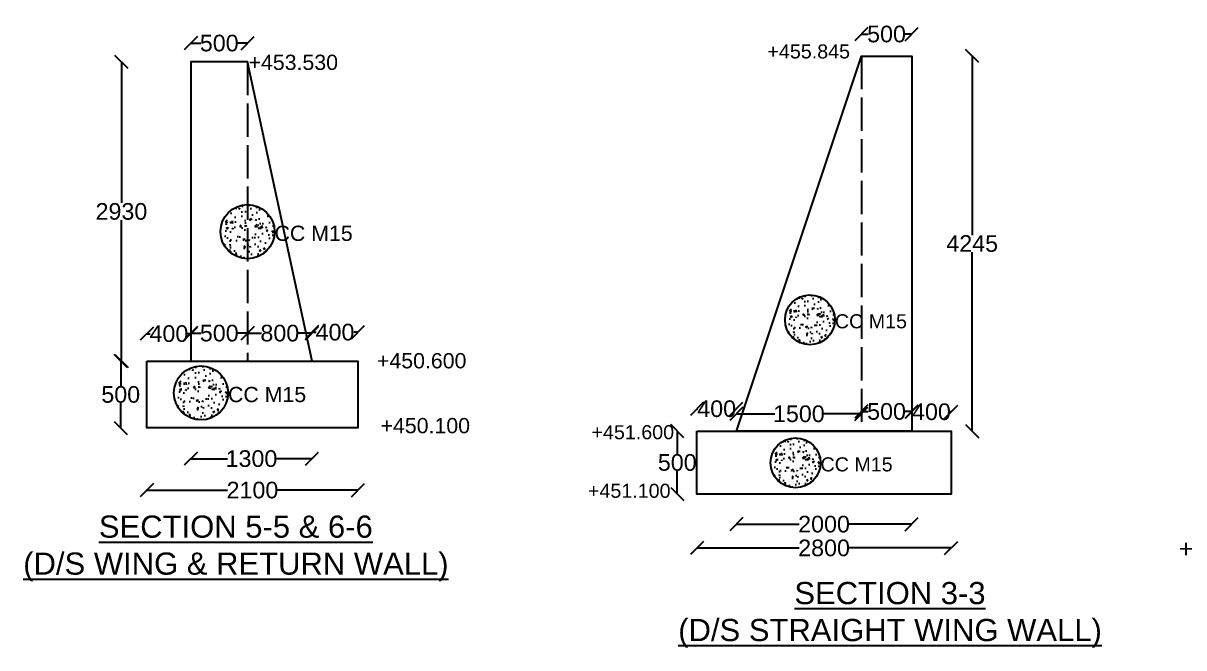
# Model space of a CAD drawing. Header units: millimetres. Extents: x 5124 to 6568637, y 2311 to 91879094.
# Drawn here: x 3779240 to 3787608, y 45940615 to 45945122 of the extents above; entities that cross this region are included whole.
import ezdxf

# ---------------------------------------------------------------- set-up
doc = ezdxf.new("R2010")
doc.units = ezdxf.units.MM
doc.header["$MEASUREMENT"] = 0
doc.linetypes.add('ACAD_ISO02W100', pattern=[15, 12, -3])
for name, color, linetype in [('DIMENSION', 7, 'Continuous'), ('DRAWING', 7, 'Continuous'), ('TEXT', 7, 'Continuous')]:
    doc.layers.add(name, color=color, linetype=linetype)
doc.styles.get("Standard").update_dxf_attribs({"font": 'arial.ttf', "height": 120})
doc.dimstyles.get("Standard").update_dxf_attribs({"dimtxt": 200, "dimasz": 110, "dimexe": 0.18, "dimexo": 0.0625, "dimgap": 0.09, "dimtad": 0, "dimtih": 1, "dimtoh": 1, "dimdec": 0, "dimzin": 0, "dimdsep": 46, "dimtxsty": 'Standard', "dimblk": 'OBLIQUE', "dimcen": 0.09, "dimse1": 1, "dimse2": 1, "dimadec": 0, "dimazin": 0, "dimtfac": 1, "dimtdec": 0, "dimtofl": 0, "dimtmove": 0, "dimatfit": 3, "dimfxl": 1, "dimtolj": 1, "dimtzin": 0, "dimarcsym": 0})

# ---------------------------------------------------------------- blocks, each defined once
blk = doc.blocks.new('_Oblique')
at = {"color": 0, "linetype": 'ByBlock', "lineweight": -2}
blk.add_line((-0.5, -0.5), (0.5, 0.5), dxfattribs=at)
blk = doc.blocks.new('*D144')
at = {"layer": 'Defpoints', "color": 0, "linetype": 'Continuous', "transparency": 16777216}
for p in [(3780448.9, 45944977.6), (3780448.9, 45944842.1), (3780857.7, 45944842.1)]:
    blk.add_point(p, dxfattribs=at)
at = {"layer": 'DIMENSION', "color": 0, "linetype": 'Continuous', "lineweight": -2, "transparency": 16777216}
for p, q in [((3780448.9, 45944977.6), (3780520.8, 45944977.6)), ((3780857.7, 45944977.6), (3780785.7, 45944977.6))]:
    blk.add_line(p, q, dxfattribs=at)
at = {"layer": 'DIMENSION', "color": 0, "linetype": 'Continuous', "lineweight": -2, "transparency": 16777216, "xscale": 95, "yscale": 95, "zscale": 95, "rotation": 180}
blk.add_blockref('_Oblique', (3780448.9, 45944977.6), dxfattribs=at)
at = {"layer": 'DIMENSION', "color": 0, "linetype": 'Continuous', "lineweight": -2, "transparency": 16777216, "xscale": 95, "yscale": 95, "zscale": 95}
blk.add_blockref('_Oblique', (3780857.7, 45944977.6), dxfattribs=at)
at = {"layer": 'DIMENSION', "color": 0, "linetype": 'Continuous', "transparency": 16777216, "insert": (3780653.3, 45944977.6), "char_height": 120, "attachment_point": 5}
blk.add_mtext('\\A1;500', dxfattribs=at)
blk = doc.blocks.new('*D145')
at = {"layer": 'Defpoints', "color": 0, "linetype": 'Continuous', "transparency": 16777216}
for p in [(3780448.9, 45944842.1), (3779948, 45942683.6), (3780448.9, 45942683.6)]:
    blk.add_point(p, dxfattribs=at)
at = {"layer": 'DIMENSION', "color": 0, "linetype": 'Continuous', "lineweight": -2, "transparency": 16777216}
for p, q in [((3779948, 45944842.1), (3779948, 45943824.2)), ((3779948, 45942683.6), (3779948, 45943701.5))]:
    blk.add_line(p, q, dxfattribs=at)
at = {"layer": 'DIMENSION', "color": 0, "linetype": 'Continuous', "lineweight": -2, "transparency": 16777216, "xscale": 95, "yscale": 95, "zscale": 95}
for p, rotation in [((3779948, 45944842.1), 90), ((3779948, 45942683.6), 270)]:
    blk.add_blockref('_Oblique', p, dxfattribs=dict(at, rotation=rotation))
at = {"layer": 'DIMENSION', "color": 0, "linetype": 'Continuous', "transparency": 16777216, "insert": (3779948, 45943762.9), "char_height": 120, "attachment_point": 5}
blk.add_mtext('\\A1;2930', dxfattribs=at)
blk = doc.blocks.new('*D146')
at = {"layer": 'Defpoints', "color": 0, "linetype": 'Continuous', "transparency": 16777216}
for p in [(3780131.7, 45942683.6), (3779943, 45942200.9), (3780131.7, 45942200.9)]:
    blk.add_point(p, dxfattribs=at)
at = {"layer": 'DIMENSION', "color": 0, "linetype": 'Continuous', "lineweight": -2, "transparency": 16777216}
for p, q in [((3779943, 45942683.6), (3779943, 45942503.6)), ((3779943, 45942200.9), (3779943, 45942380.9))]:
    blk.add_line(p, q, dxfattribs=at)
at = {"layer": 'DIMENSION', "color": 0, "linetype": 'Continuous', "lineweight": -2, "transparency": 16777216, "xscale": 95, "yscale": 95, "zscale": 95}
for p, rotation in [((3779943, 45942683.6), 90), ((3779943, 45942200.9), 270)]:
    blk.add_blockref('_Oblique', p, dxfattribs=dict(at, rotation=rotation))
at = {"layer": 'DIMENSION', "color": 0, "linetype": 'Continuous', "transparency": 16777216, "insert": (3779943, 45942442.3), "char_height": 120, "attachment_point": 5}
blk.add_mtext('\\A1;500', dxfattribs=at)
blk = doc.blocks.new('*D147')
at = {"layer": 'Defpoints', "color": 0, "linetype": 'Continuous', "transparency": 16777216}
for p in [(3780448.9, 45942881), (3780131.7, 45942683.6), (3780448.9, 45942683.6)]:
    blk.add_point(p, dxfattribs=at)
at = {"layer": 'DIMENSION', "color": 0, "linetype": 'Continuous', "lineweight": -2, "transparency": 16777216}
for p, q in [((3780131.7, 45942881), (3780155.4, 45942881)), ((3780448.9, 45942881), (3780425.1, 45942881))]:
    blk.add_line(p, q, dxfattribs=at)
at = {"layer": 'DIMENSION', "color": 0, "linetype": 'Continuous', "lineweight": -2, "transparency": 16777216, "xscale": 95, "yscale": 95, "zscale": 95, "rotation": 180}
blk.add_blockref('_Oblique', (3780131.7, 45942881), dxfattribs=at)
at = {"layer": 'DIMENSION', "color": 0, "linetype": 'Continuous', "lineweight": -2, "transparency": 16777216, "xscale": 95, "yscale": 95, "zscale": 95}
blk.add_blockref('_Oblique', (3780448.9, 45942881), dxfattribs=at)
at = {"layer": 'DIMENSION', "color": 0, "linetype": 'Continuous', "transparency": 16777216, "insert": (3780290.3, 45942881), "char_height": 120, "attachment_point": 5}
blk.add_mtext('\\A1;400', dxfattribs=at)
blk = doc.blocks.new('*D148')
at = {"layer": 'Defpoints', "color": 0, "linetype": 'Continuous', "transparency": 16777216}
for p in [(3780857.7, 45942884.6), (3780448.9, 45942683.6), (3780857.7, 45942683.6)]:
    blk.add_point(p, dxfattribs=at)
at = {"layer": 'DIMENSION', "color": 0, "linetype": 'Continuous', "lineweight": -2, "transparency": 16777216}
for p, q in [((3780448.9, 45942884.6), (3780520.8, 45942884.6)), ((3780857.7, 45942884.6), (3780785.7, 45942884.6))]:
    blk.add_line(p, q, dxfattribs=at)
at = {"layer": 'DIMENSION', "color": 0, "linetype": 'Continuous', "lineweight": -2, "transparency": 16777216, "xscale": 95, "yscale": 95, "zscale": 95, "rotation": 180}
blk.add_blockref('_Oblique', (3780448.9, 45942884.6), dxfattribs=at)
at = {"layer": 'DIMENSION', "color": 0, "linetype": 'Continuous', "lineweight": -2, "transparency": 16777216, "xscale": 95, "yscale": 95, "zscale": 95}
blk.add_blockref('_Oblique', (3780857.7, 45942884.6), dxfattribs=at)
at = {"layer": 'DIMENSION', "color": 0, "linetype": 'Continuous', "transparency": 16777216, "insert": (3780653.3, 45942884.6), "char_height": 120, "attachment_point": 5}
blk.add_mtext('\\A1;500', dxfattribs=at)
blk = doc.blocks.new('*D149')
at = {"layer": 'Defpoints', "color": 0, "linetype": 'Continuous', "transparency": 16777216}
for p in [(3781322.3, 45942884.6), (3780857.7, 45942683.6), (3781322.3, 45942683.6)]:
    blk.add_point(p, dxfattribs=at)
at = {"layer": 'DIMENSION', "color": 0, "linetype": 'Continuous', "lineweight": -2, "transparency": 16777216}
for p, q in [((3780857.7, 45942884.6), (3780957.5, 45942884.6)), ((3781322.3, 45942884.6), (3781222.6, 45942884.6))]:
    blk.add_line(p, q, dxfattribs=at)
at = {"layer": 'DIMENSION', "color": 0, "linetype": 'Continuous', "lineweight": -2, "transparency": 16777216, "xscale": 95, "yscale": 95, "zscale": 95, "rotation": 180}
blk.add_blockref('_Oblique', (3780857.7, 45942884.6), dxfattribs=at)
at = {"layer": 'DIMENSION', "color": 0, "linetype": 'Continuous', "lineweight": -2, "transparency": 16777216, "xscale": 95, "yscale": 95, "zscale": 95}
blk.add_blockref('_Oblique', (3781322.3, 45942884.6), dxfattribs=at)
at = {"layer": 'DIMENSION', "color": 0, "linetype": 'Continuous', "transparency": 16777216, "insert": (3781090, 45942884.6), "char_height": 120, "attachment_point": 5}
blk.add_mtext('\\A1;800', dxfattribs=at)
blk = doc.blocks.new('*D150')
at = {"layer": 'Defpoints', "color": 0, "linetype": 'Continuous', "transparency": 16777216}
for p in [(3781653.7, 45942891.8), (3781322.3, 45942683.6), (3781653.7, 45942683.6)]:
    blk.add_point(p, dxfattribs=at)
at = {"layer": 'DIMENSION', "color": 0, "linetype": 'Continuous', "lineweight": -2, "transparency": 16777216}
for p, q in [((3781322.3, 45942891.8), (3781353.1, 45942891.8)), ((3781653.7, 45942891.8), (3781622.9, 45942891.8))]:
    blk.add_line(p, q, dxfattribs=at)
at = {"layer": 'DIMENSION', "color": 0, "linetype": 'Continuous', "lineweight": -2, "transparency": 16777216, "xscale": 95, "yscale": 95, "zscale": 95, "rotation": 180}
blk.add_blockref('_Oblique', (3781322.3, 45942891.8), dxfattribs=at)
at = {"layer": 'DIMENSION', "color": 0, "linetype": 'Continuous', "lineweight": -2, "transparency": 16777216, "xscale": 95, "yscale": 95, "zscale": 95}
blk.add_blockref('_Oblique', (3781653.7, 45942891.8), dxfattribs=at)
at = {"layer": 'DIMENSION', "color": 0, "linetype": 'Continuous', "transparency": 16777216, "insert": (3781488, 45942891.8), "char_height": 120, "attachment_point": 5}
blk.add_mtext('\\A1;400', dxfattribs=at)
blk = doc.blocks.new('*D151')
at = {"layer": 'Defpoints', "color": 0, "linetype": 'Continuous', "transparency": 16777216}
for p in [(3780448.9, 45942683.6), (3781322.3, 45942683.6), (3781322.3, 45941979.1)]:
    blk.add_point(p, dxfattribs=at)
at = {"layer": 'DIMENSION', "color": 0, "linetype": 'Continuous', "lineweight": -2, "transparency": 16777216}
for p, q in [((3780448.9, 45941979.1), (3780712.2, 45941979.1)), ((3781322.3, 45941979.1), (3781059, 45941979.1))]:
    blk.add_line(p, q, dxfattribs=at)
at = {"layer": 'DIMENSION', "color": 0, "linetype": 'Continuous', "lineweight": -2, "transparency": 16777216, "xscale": 95, "yscale": 95, "zscale": 95, "rotation": 180}
blk.add_blockref('_Oblique', (3780448.9, 45941979.1), dxfattribs=at)
at = {"layer": 'DIMENSION', "color": 0, "linetype": 'Continuous', "lineweight": -2, "transparency": 16777216, "xscale": 95, "yscale": 95, "zscale": 95}
blk.add_blockref('_Oblique', (3781322.3, 45941979.1), dxfattribs=at)
at = {"layer": 'DIMENSION', "color": 0, "linetype": 'Continuous', "transparency": 16777216, "insert": (3780885.6, 45941979.1), "char_height": 120, "attachment_point": 5}
blk.add_mtext('\\A1;1300', dxfattribs=at)
blk = doc.blocks.new('*D152')
at = {"layer": 'Defpoints', "color": 0, "linetype": 'Continuous', "transparency": 16777216}
for p in [(3780131.7, 45942200.9), (3781653.7, 45942200.9), (3781653.7, 45941752.1)]:
    blk.add_point(p, dxfattribs=at)
at = {"layer": 'DIMENSION', "color": 0, "linetype": 'Continuous', "lineweight": -2, "transparency": 16777216}
for p, q in [((3780131.7, 45941752.1), (3780712.6, 45941752.1)), ((3781653.7, 45941752.1), (3781072.8, 45941752.1))]:
    blk.add_line(p, q, dxfattribs=at)
at = {"layer": 'DIMENSION', "color": 0, "linetype": 'Continuous', "lineweight": -2, "transparency": 16777216, "xscale": 95, "yscale": 95, "zscale": 95, "rotation": 180}
blk.add_blockref('_Oblique', (3780131.7, 45941752.1), dxfattribs=at)
at = {"layer": 'DIMENSION', "color": 0, "linetype": 'Continuous', "lineweight": -2, "transparency": 16777216, "xscale": 95, "yscale": 95, "zscale": 95}
blk.add_blockref('_Oblique', (3781653.7, 45941752.1), dxfattribs=at)
at = {"layer": 'DIMENSION', "color": 0, "linetype": 'Continuous', "transparency": 16777216, "insert": (3780892.7, 45941752.1), "char_height": 120, "attachment_point": 5}
blk.add_mtext('\\A1;2100', dxfattribs=at)
blk = doc.blocks.new('*D155')
at = {"layer": 'Defpoints', "color": 0, "linetype": 'Continuous', "transparency": 16777216}
for p in [(3785646.1, 45945042.9), (3785283, 45944884.4), (3785646.1, 45944884.4)]:
    blk.add_point(p, dxfattribs=at)
at = {"layer": 'DIMENSION', "color": 0, "linetype": 'Continuous', "lineweight": -2, "transparency": 16777216}
for p, q in [((3785283, 45945042.9), (3785332.1, 45945042.9)), ((3785646.1, 45945042.9), (3785597, 45945042.9))]:
    blk.add_line(p, q, dxfattribs=at)
at = {"layer": 'DIMENSION', "color": 0, "linetype": 'Continuous', "lineweight": -2, "transparency": 16777216, "xscale": 95, "yscale": 95, "zscale": 95, "rotation": 180}
blk.add_blockref('_Oblique', (3785283, 45945042.9), dxfattribs=at)
at = {"layer": 'DIMENSION', "color": 0, "linetype": 'Continuous', "lineweight": -2, "transparency": 16777216, "xscale": 95, "yscale": 95, "zscale": 95}
blk.add_blockref('_Oblique', (3785646.1, 45945042.9), dxfattribs=at)
at = {"layer": 'DIMENSION', "color": 0, "linetype": 'Continuous', "transparency": 16777216, "insert": (3785464.6, 45945042.9), "char_height": 120, "attachment_point": 5}
blk.add_mtext('\\A1;500', dxfattribs=at)
blk = doc.blocks.new('*D156')
at = {"layer": 'Defpoints', "color": 0, "linetype": 'Continuous', "transparency": 16777216}
for p in [(3784097.6, 45942339.2), (3784097.6, 45942178.1), (3784382, 45942178.1)]:
    blk.add_point(p, dxfattribs=at)
at = {"layer": 'DIMENSION', "color": 0, "linetype": 'Continuous', "lineweight": -2, "transparency": 16777216}
for p, q in [((3784097.6, 45942339.2), (3784104.9, 45942339.2)), ((3784382, 45942339.2), (3784374.6, 45942339.2))]:
    blk.add_line(p, q, dxfattribs=at)
at = {"layer": 'DIMENSION', "color": 0, "linetype": 'Continuous', "lineweight": -2, "transparency": 16777216, "xscale": 95, "yscale": 95, "zscale": 95, "rotation": 180}
blk.add_blockref('_Oblique', (3784097.6, 45942339.2), dxfattribs=at)
at = {"layer": 'DIMENSION', "color": 0, "linetype": 'Continuous', "lineweight": -2, "transparency": 16777216, "xscale": 95, "yscale": 95, "zscale": 95}
blk.add_blockref('_Oblique', (3784382, 45942339.2), dxfattribs=at)
at = {"layer": 'DIMENSION', "color": 0, "linetype": 'Continuous', "transparency": 16777216, "insert": (3784239.8, 45942339.2), "char_height": 120, "attachment_point": 5}
blk.add_mtext('\\A1;400', dxfattribs=at)
blk = doc.blocks.new('*D157')
at = {"layer": 'Defpoints', "color": 0, "linetype": 'Continuous', "transparency": 16777216}
for p in [(3785283, 45942302.6), (3784382, 45942178.1), (3785283, 45942178.1)]:
    blk.add_point(p, dxfattribs=at)
at = {"layer": 'DIMENSION', "color": 0, "linetype": 'Continuous', "lineweight": -2, "transparency": 16777216}
for p, q in [((3784382, 45942302.6), (3784659.1, 45942302.6)), ((3785283, 45942302.6), (3785005.9, 45942302.6))]:
    blk.add_line(p, q, dxfattribs=at)
at = {"layer": 'DIMENSION', "color": 0, "linetype": 'Continuous', "lineweight": -2, "transparency": 16777216, "xscale": 95, "yscale": 95, "zscale": 95, "rotation": 180}
blk.add_blockref('_Oblique', (3784382, 45942302.6), dxfattribs=at)
at = {"layer": 'DIMENSION', "color": 0, "linetype": 'Continuous', "lineweight": -2, "transparency": 16777216, "xscale": 95, "yscale": 95, "zscale": 95}
blk.add_blockref('_Oblique', (3785283, 45942302.6), dxfattribs=at)
at = {"layer": 'DIMENSION', "color": 0, "linetype": 'Continuous', "transparency": 16777216, "insert": (3784832.5, 45942302.6), "char_height": 120, "attachment_point": 5}
blk.add_mtext('\\A1;1500', dxfattribs=at)
blk = doc.blocks.new('*D158')
at = {"layer": 'Defpoints', "color": 0, "linetype": 'Continuous', "transparency": 16777216}
for p in [(3785646.1, 45942319.7), (3785283, 45942178.1), (3785646.1, 45942178.1)]:
    blk.add_point(p, dxfattribs=at)
at = {"layer": 'DIMENSION', "color": 0, "linetype": 'Continuous', "lineweight": -2, "transparency": 16777216}
for p, q in [((3785283, 45942319.7), (3785332.1, 45942319.7)), ((3785646.1, 45942319.7), (3785597, 45942319.7))]:
    blk.add_line(p, q, dxfattribs=at)
at = {"layer": 'DIMENSION', "color": 0, "linetype": 'Continuous', "lineweight": -2, "transparency": 16777216, "xscale": 95, "yscale": 95, "zscale": 95, "rotation": 180}
blk.add_blockref('_Oblique', (3785283, 45942319.7), dxfattribs=at)
at = {"layer": 'DIMENSION', "color": 0, "linetype": 'Continuous', "lineweight": -2, "transparency": 16777216, "xscale": 95, "yscale": 95, "zscale": 95}
blk.add_blockref('_Oblique', (3785646.1, 45942319.7), dxfattribs=at)
at = {"layer": 'DIMENSION', "color": 0, "linetype": 'Continuous', "transparency": 16777216, "insert": (3785464.6, 45942319.7), "char_height": 120, "attachment_point": 5}
blk.add_mtext('\\A1;500', dxfattribs=at)
blk = doc.blocks.new('*D159')
at = {"layer": 'Defpoints', "color": 0, "linetype": 'Continuous', "transparency": 16777216}
for p in [(3785930.9, 45942317.2), (3785646.1, 45942178.1), (3785930.9, 45942178.1)]:
    blk.add_point(p, dxfattribs=at)
at = {"layer": 'DIMENSION', "color": 0, "linetype": 'Continuous', "lineweight": -2, "transparency": 16777216}
for p, q in [((3785646.1, 45942317.2), (3785653.6, 45942317.2)), ((3785930.9, 45942317.2), (3785923.4, 45942317.2))]:
    blk.add_line(p, q, dxfattribs=at)
at = {"layer": 'DIMENSION', "color": 0, "linetype": 'Continuous', "lineweight": -2, "transparency": 16777216, "xscale": 95, "yscale": 95, "zscale": 95, "rotation": 180}
blk.add_blockref('_Oblique', (3785646.1, 45942317.2), dxfattribs=at)
at = {"layer": 'DIMENSION', "color": 0, "linetype": 'Continuous', "lineweight": -2, "transparency": 16777216, "xscale": 95, "yscale": 95, "zscale": 95}
blk.add_blockref('_Oblique', (3785930.9, 45942317.2), dxfattribs=at)
at = {"layer": 'DIMENSION', "color": 0, "linetype": 'Continuous', "transparency": 16777216, "insert": (3785788.5, 45942317.2), "char_height": 120, "attachment_point": 5}
blk.add_mtext('\\A1;400', dxfattribs=at)
blk = doc.blocks.new('*D160')
at = {"layer": 'Defpoints', "color": 0, "linetype": 'Continuous', "transparency": 16777216}
for p in [(3784097.6, 45942178.1), (3783955.7, 45941724.2), (3784097.6, 45941724.2)]:
    blk.add_point(p, dxfattribs=at)
at = {"layer": 'DIMENSION', "color": 0, "linetype": 'Continuous', "lineweight": -2, "transparency": 16777216}
for p, q in [((3783955.7, 45942178.1), (3783955.7, 45942012.5)), ((3783955.7, 45941724.2), (3783955.7, 45941889.8))]:
    blk.add_line(p, q, dxfattribs=at)
at = {"layer": 'DIMENSION', "color": 0, "linetype": 'Continuous', "lineweight": -2, "transparency": 16777216, "xscale": 95, "yscale": 95, "zscale": 95}
for p, rotation in [((3783955.7, 45942178.1), 90), ((3783955.7, 45941724.2), 270)]:
    blk.add_blockref('_Oblique', p, dxfattribs=dict(at, rotation=rotation))
at = {"layer": 'DIMENSION', "color": 0, "linetype": 'Continuous', "transparency": 16777216, "insert": (3783955.7, 45941951.2), "char_height": 120, "attachment_point": 5}
blk.add_mtext('\\A1;500', dxfattribs=at)
blk = doc.blocks.new('*D153')
at = {"layer": 'Defpoints', "color": 0, "linetype": 'Continuous', "transparency": 16777216}
for p in [(3784382, 45942178.1), (3785646.1, 45942178.1), (3785646.1, 45941506.3)]:
    blk.add_point(p, dxfattribs=at)
at = {"layer": 'DIMENSION', "color": 0, "linetype": 'Continuous', "lineweight": -2, "transparency": 16777216}
for p, q in [((3784382, 45941506.3), (3784834, 45941506.3)), ((3785646.1, 45941506.3), (3785194.1, 45941506.3))]:
    blk.add_line(p, q, dxfattribs=at)
at = {"layer": 'DIMENSION', "color": 0, "linetype": 'Continuous', "lineweight": -2, "transparency": 16777216, "xscale": 95, "yscale": 95, "zscale": 95, "rotation": 180}
blk.add_blockref('_Oblique', (3784382, 45941506.3), dxfattribs=at)
at = {"layer": 'DIMENSION', "color": 0, "linetype": 'Continuous', "lineweight": -2, "transparency": 16777216, "xscale": 95, "yscale": 95, "zscale": 95}
blk.add_blockref('_Oblique', (3785646.1, 45941506.3), dxfattribs=at)
at = {"layer": 'DIMENSION', "color": 0, "linetype": 'Continuous', "transparency": 16777216, "insert": (3785014, 45941506.3), "char_height": 120, "attachment_point": 5}
blk.add_mtext('\\A1;2000', dxfattribs=at)
blk = doc.blocks.new('*D161')
at = {"layer": 'Defpoints', "color": 0, "linetype": 'Continuous', "transparency": 16777216}
for p in [(3784097.6, 45941724.2), (3785930.9, 45941724.2), (3785930.9, 45941334.9)]:
    blk.add_point(p, dxfattribs=at)
at = {"layer": 'DIMENSION', "color": 0, "linetype": 'Continuous', "lineweight": -2, "transparency": 16777216}
for p, q in [((3784097.6, 45941334.9), (3784834.1, 45941334.9)), ((3785930.9, 45941334.9), (3785194.3, 45941334.9))]:
    blk.add_line(p, q, dxfattribs=at)
at = {"layer": 'DIMENSION', "color": 0, "linetype": 'Continuous', "lineweight": -2, "transparency": 16777216, "xscale": 95, "yscale": 95, "zscale": 95, "rotation": 180}
blk.add_blockref('_Oblique', (3784097.6, 45941334.9), dxfattribs=at)
at = {"layer": 'DIMENSION', "color": 0, "linetype": 'Continuous', "lineweight": -2, "transparency": 16777216, "xscale": 95, "yscale": 95, "zscale": 95}
blk.add_blockref('_Oblique', (3785930.9, 45941334.9), dxfattribs=at)
at = {"layer": 'DIMENSION', "color": 0, "linetype": 'Continuous', "transparency": 16777216, "insert": (3785014.2, 45941334.9), "char_height": 120, "attachment_point": 5}
blk.add_mtext('\\A1;2800', dxfattribs=at)
blk = doc.blocks.new('*D154')
at = {"layer": 'Defpoints', "color": 0, "linetype": 'Continuous', "transparency": 16777216}
for p in [(3785646.1, 45944884.4), (3785646.1, 45942178.1), (3786082.3, 45942178.1)]:
    blk.add_point(p, dxfattribs=at)
at = {"layer": 'DIMENSION', "color": 0, "linetype": 'Continuous', "lineweight": -2, "transparency": 16777216}
for p, q in [((3786082.3, 45944884.4), (3786082.3, 45943592.6)), ((3786082.3, 45942178.1), (3786082.3, 45943469.9))]:
    blk.add_line(p, q, dxfattribs=at)
at = {"layer": 'DIMENSION', "color": 0, "linetype": 'Continuous', "lineweight": -2, "transparency": 16777216, "xscale": 95, "yscale": 95, "zscale": 95}
for p, rotation in [((3786082.3, 45944884.4), 90), ((3786082.3, 45942178.1), 270)]:
    blk.add_blockref('_Oblique', p, dxfattribs=dict(at, rotation=rotation))
at = {"layer": 'DIMENSION', "color": 0, "linetype": 'Continuous', "transparency": 16777216, "insert": (3786082.3, 45943531.2), "char_height": 120, "attachment_point": 5}
blk.add_mtext('\\A1;4245', dxfattribs=at)

msp = doc.modelspace()

# ---------------------------------------------------------------- hatches: boundary and pattern name
at = {"layer": 'DRAWING', "linetype": 'Continuous'}
h = msp.add_hatch(dxfattribs=at)
h.set_pattern_fill('AR-CONC', color=256, scale=20, style=0)
h.set_pattern_definition([(50, (8922.67, -7483.99), (143.45203652, -12.550427), [15, -165]), (355, (8922.67, -7483.99), (-27.7502667, 150.43842674), [12, -132]), (100.4514, (8934.62, -7485.03), (115.70187634, 137.8879084), [12.748038, -140.2284224]), (46.1842, (8922.67, -7443.99), (213.4482097, -33.10380287), [22.5, -247.5]), (96.6356, (8940.46, -7446.75), (186.9325411, 194.8235742), [19.1220576, -210.3426]), (351.1842, (8922.67, -7443.99), (186.932389, 194.8237202), [18, -198]), (21, (8942.67, -7453.99), (119.38141042, -80.52377813), [15, -165]), (326, (8942.67, -7453.99), (48.6630664, 145.030009), [12, -132]), (71.4514, (8952.62, -7460.7), (168.0445257, 64.50609934), [12.748038, -140.2284224]), (37.5, (8922.67, -7483.99), (2.431971063, 66.578770766), [0, -130.4, 0, -134, 0, -132.5]), (7.5, (8922.67, -7483.99), (52.61390749, 78.88234238), [0, -76.4, 0, -127.4, 0, -50.5]), (327.5, (8878.07, -7483.99), (106.764487234, -4.510974347), [0, -50, 0, -156, 0, -207]), (317.5, (8858.07, -7483.99), (116.63723387, 20.02099647), [0, -65, 0, -103.6, 0, -147])])
h.paths.add_polyline_path([(3781052.2, 45943617.2, 1), (3780662.3, 45943617.2, 1)])
h = msp.add_hatch(dxfattribs=at)
h.set_pattern_fill('AR-CONC', color=256, scale=18.453267, style=0)
h.set_pattern_definition([(50, (304686.63, 3545583.61), (132.35793922, -11.57981925), [13.83995053, -152.2394558]), (355, (304686.63, 3545583.61), (-25.60415457, 138.80402556), [11.0719604, -121.79156463]), (100.4514, (304697.66, 3545582.64), (106.75388296, 127.22412204), [11.7621477, -129.38362856]), (46.1842, (304686.63, 3545620.52), (196.94084417, -30.54366626), [20.7599258, -228.3591837]), (96.6356, (304703.04, 3545617.97), (172.47580805, 179.7565752), [17.6432221, -194.0754118]), (351.1842, (304686.63, 3545620.52), (172.4756677, 179.7567099), [16.6079406, -182.6873469]), (21, (304705.08, 3545611.29), (110.14885427, -74.29634037), [13.83995053, -152.2394558]), (326, (304705.08, 3545611.29), (44.89962875, 133.81387663), [11.0719604, -121.79156463]), (71.4514, (304714.26, 3545605.1), (155.04852814, 59.5174149), [11.7621477, -129.38362856]), (37.5, (304686.627, 3545583.61), (2.243890613, 61.4297929), [0, -120.31530324, 0, -123.63689137, 0, -122.25289632]), (7.5, (304686.63, 3545583.61), (48.54492511, 72.78184773), [0, -70.49148135, 0, -117.54731314, 0, -46.5945001]), (327.5, (304645.476, 3545583.61), (98.50768142, -4.162110786), [0, -46.13316842, 0, -143.93548547, 0, -190.99131726]), (317.5, (304627.02, 3545583.61), (107.61690308, 18.47264004), [0, -59.97311895, 0, -95.58792497, 0, -135.63151516])])
h.paths.add_polyline_path([(3785092.4, 45942981.4, 1), (3784732.6, 45942981.4, 1)])
h = msp.add_hatch(dxfattribs=at)
h.set_pattern_fill('AR-CONC', color=256, scale=20, style=0)
h.set_pattern_definition([(50, (8587.19, -8647.3), (143.45203652, -12.550427), [15, -165]), (355, (8587.19, -8647.3), (-27.7502667, 150.43842674), [12, -132]), (100.4514, (8599.14, -8648.35), (115.70187634, 137.8879084), [12.748038, -140.2284224]), (46.1842, (8587.19, -8607.3), (213.4482097, -33.10380287), [22.5, -247.5]), (96.6356, (8604.97, -8610.06), (186.9325411, 194.8235742), [19.1220576, -210.3426]), (351.1842, (8587.19, -8607.3), (186.932389, 194.8237202), [18, -198]), (21, (8607.19, -8617.3), (119.38141042, -80.52377813), [15, -165]), (326, (8607.19, -8617.3), (48.6630664, 145.030009), [12, -132]), (71.4514, (8617.13, -8624.01), (168.0445257, 64.50609934), [12.748038, -140.2284224]), (37.5, (8587.186, -8647.3), (2.431971063, 66.578770766), [0, -130.4, 0, -134, 0, -132.5]), (7.5, (8587.186, -8647.3), (52.61390749, 78.88234238), [0, -76.4, 0, -127.4, 0, -50.5]), (327.5, (8542.586, -8647.3), (106.764487234, -4.510974347), [0, -50, 0, -156, 0, -207]), (317.5, (8522.59, -8647.3), (116.63723387, 20.02099647), [0, -65, 0, -103.6, 0, -147])])
h.paths.add_polyline_path([(3780716.7, 45942453.9, 1), (3780326.8, 45942453.9, 1)])
h = msp.add_hatch(dxfattribs=at)
h.set_pattern_fill('AR-CONC', color=256, scale=18.453267, style=0)
h.set_pattern_definition([(50, (304583.18, 3544551.24), (132.35793922, -11.57981925), [13.83995053, -152.2394558]), (355, (304583.18, 3544551.24), (-25.60415457, 138.80402556), [11.0719604, -121.79156463]), (100.4514, (304594.21, 3544550.27), (106.75388296, 127.22412204), [11.7621477, -129.38362856]), (46.1842, (304583.18, 3544588.15), (196.94084417, -30.54366626), [20.7599258, -228.3591837]), (96.6356, (304599.59, 3544585.6), (172.47580805, 179.7565752), [17.6432221, -194.0754118]), (351.1842, (304583.18, 3544588.15), (172.4756677, 179.7567099), [16.6079406, -182.6873469]), (21, (304601.63, 3544578.92), (110.14885427, -74.29634037), [13.83995053, -152.2394558]), (326, (304601.63, 3544578.92), (44.89962875, 133.81387663), [11.0719604, -121.79156463]), (71.4514, (304610.81, 3544572.73), (155.04852814, 59.5174149), [11.7621477, -129.38362856]), (37.5, (304583.18, 3544551.24), (2.243890613, 61.4297929), [0, -120.31530324, 0, -123.63689137, 0, -122.25289632]), (7.5, (304583.18, 3544551.24), (48.54492511, 72.78184773), [0, -70.49148135, 0, -117.54731314, 0, -46.5945001]), (327.5, (304542.03, 3544551.24), (98.50768142, -4.162110786), [0, -46.13316842, 0, -143.93548547, 0, -190.99131726]), (317.5, (304523.575, 3544551.24), (107.61690308, 18.47264004), [0, -59.97311895, 0, -95.58792497, 0, -135.63151516])])
h.paths.add_polyline_path([(3784988.9, 45941949.1, 1), (3784629.2, 45941949.1, 1)])

# ---------------------------------------------------------------- linework, layer by layer
at = {"layer": 'DIMENSION', "linetype": 'Continuous'}
for points in [[(3780448.9, 45942683.6), (3781322.3, 45942683.6), (3780857.7, 45944842.1), (3780448.9, 45944842.1)], [(3780131.7, 45942683.6), (3781653.7, 45942683.6), (3781653.7, 45942200.9), (3780131.7, 45942200.9)]]:
    msp.add_lwpolyline(points, close=True, dxfattribs=at)
at = {"layer": 'DRAWING', "linetype": 'ACAD_ISO02W100', "ltscale": 20}
for points in [[(3780857.7, 45944842.1), (3780857.7, 45942683.6)], [(3785283, 45944884.4), (3785283, 45942178.1)]]:
    msp.add_lwpolyline(points, dxfattribs=at)
at = {"layer": 'DRAWING', "linetype": 'Continuous'}
for points in [[(3785646.1, 45942178.1), (3784382, 45942178.1), (3785283, 45944884.4), (3785646.1, 45944884.4)], [(3784097.6, 45942178.1), (3785930.9, 45942178.1), (3785930.9, 45941724.2), (3784097.6, 45941724.2)]]:
    msp.add_lwpolyline(points, close=True, dxfattribs=at)
for centre, radius in [((3780857.3, 45943617.2), 195), ((3784912.5, 45942981.4), 179.9), ((3780521.8, 45942453.9), 195), ((3784809, 45941949.1), 179.9)]:
    msp.add_circle(centre, radius, dxfattribs=at)

# ---------------------------------------------------------------- texts
at = {"layer": 'TEXT', "linetype": 'Continuous'}
for s, height, p in [('+455.845', 101.49, (3784606.1, 45944867.2)), ('+453.530', 110, (3780864.5, 45944784.3)), ('CC M15', 110, (3781051.9, 45943550.6)), ('CC M15', 101.49, (3785092.1, 45942919.9)), ('+450.600', 110, (3781790.4, 45942631.1)), ('CC M15', 110, (3780716.4, 45942387.2)), ('+450.100', 110, (3781816.3, 45942162.8)), ('+451.600', 101.49, (3783337.5, 45942119.6)), ('CC M15', 101.49, (3784988.7, 45941887.6)), ('+451.100', 101.49, (3783312, 45941696.8)), ('+450.100', 127.81, (3787571.8, 45941266.4))]:
    msp.add_text(s, height=height, dxfattribs=at).set_placement(p)
at = {"layer": 'TEXT', "linetype": 'Continuous', "char_height": 160, "width": 4380.823, "attachment_point": 1}
for s, insert in [('\\pi1213.1;{\\LSECTION 5-5 & 6-6\\P\\pi667.57;(D/S WING & RETURN WALL)}', (3778572.3, 45941569)), ('\\pi1511.2;{\\LSECTION 3-3\\P\\pi673.79;(D/S STRAIGHT WING WALL)}', (3783288.9, 45941089.5))]:
    msp.add_mtext(s, dxfattribs=dict(at, insert=insert))

# ---------------------------------------------------------------- dimensions: what is measured, and where the dimension line sits
at = {"layer": 'DIMENSION', "linetype": 'Continuous'}
for base, p1, p2, text, picture, middle in [((3785646.1, 45945042.9), (3785283, 45944884.4), (3785646.1, 45944884.4), '500', '*D155', (3785464.6, 45945042.9)), ((3780448.9, 45944977.6), (3780857.7, 45944842.1), (3780448.9, 45944842.1), '500', '*D144', (3780653.3, 45944977.6)), ((3780448.9, 45942881), (3780131.7, 45942683.6), (3780448.9, 45942683.6), '400', '*D147', (3780290.3, 45942881)), ((3780857.7, 45942884.6), (3780448.9, 45942683.6), (3780857.7, 45942683.6), '500', '*D148', (3780653.3, 45942884.6)), ((3781322.3, 45942884.6), (3780857.7, 45942683.6), (3781322.3, 45942683.6), '800', '*D149', (3781090, 45942884.6)), ((3781653.7, 45942891.8), (3781322.3, 45942683.6), (3781653.7, 45942683.6), '400', '*D150', (3781488, 45942891.8)), ((3781322.3, 45941979.1), (3780448.9, 45942683.6), (3781322.3, 45942683.6), '1300', '*D151', (3780885.6, 45941979.1)), ((3784097.6, 45942339.2), (3784382, 45942178.1), (3784097.6, 45942178.1), '400', '*D156', (3784239.8, 45942339.2)), ((3785283, 45942302.6), (3784382, 45942178.1), (3785283, 45942178.1), '1500', '*D157', (3784832.5, 45942302.6)), ((3785646.1, 45942319.7), (3785283, 45942178.1), (3785646.1, 45942178.1), '500', '*D158', (3785464.6, 45942319.7)), ((3785930.9, 45942317.2), (3785646.1, 45942178.1), (3785930.9, 45942178.1), '400', '*D159', (3785788.5, 45942317.2)), ((3781653.7, 45941752.1), (3780131.7, 45942200.9), (3781653.7, 45942200.9), '2100', '*D152', (3780892.7, 45941752.1)), ((3785646.1, 45941506.3), (3784382, 45942178.1), (3785646.1, 45942178.1), '2000', '*D153', (3785014, 45941506.3)), ((3785930.9, 45941334.9), (3784097.6, 45941724.2), (3785930.9, 45941724.2), '2800', '*D161', (3785014.2, 45941334.9))]:
    dim = msp.add_linear_dim(base=base, p1=p1, p2=p2, text=text, dimstyle='Standard', override={"dimasz": 95, "dimarcsym": 1}, dxfattribs=at)
    dim.commit()
    dim.dimension.update_dxf_attribs({"geometry": picture, "text_midpoint": middle})
for base, p1, p2, text, picture, middle in [((3786082.3, 45942178.1), (3785646.1, 45944884.4), (3785646.1, 45942178.1), '4245', '*D154', (3786082.3, 45943531.2)), ((3779948, 45942683.6), (3780448.9, 45944842.1), (3780448.9, 45942683.6), '2930', '*D145', (3779948, 45943762.9)), ((3779943, 45942200.9), (3780131.7, 45942683.6), (3780131.7, 45942200.9), '500', '*D146', (3779943, 45942442.3)), ((3783955.7, 45941724.2), (3784097.6, 45942178.1), (3784097.6, 45941724.2), '500', '*D160', (3783955.7, 45941951.2))]:
    dim = msp.add_linear_dim(base=base, p1=p1, p2=p2, angle=90, text=text, dimstyle='Standard', override={"dimasz": 95, "dimarcsym": 1}, dxfattribs=at)
    dim.commit()
    dim.dimension.update_dxf_attribs({"geometry": picture, "text_midpoint": middle})

doc.saveas('drawing.dxf')
